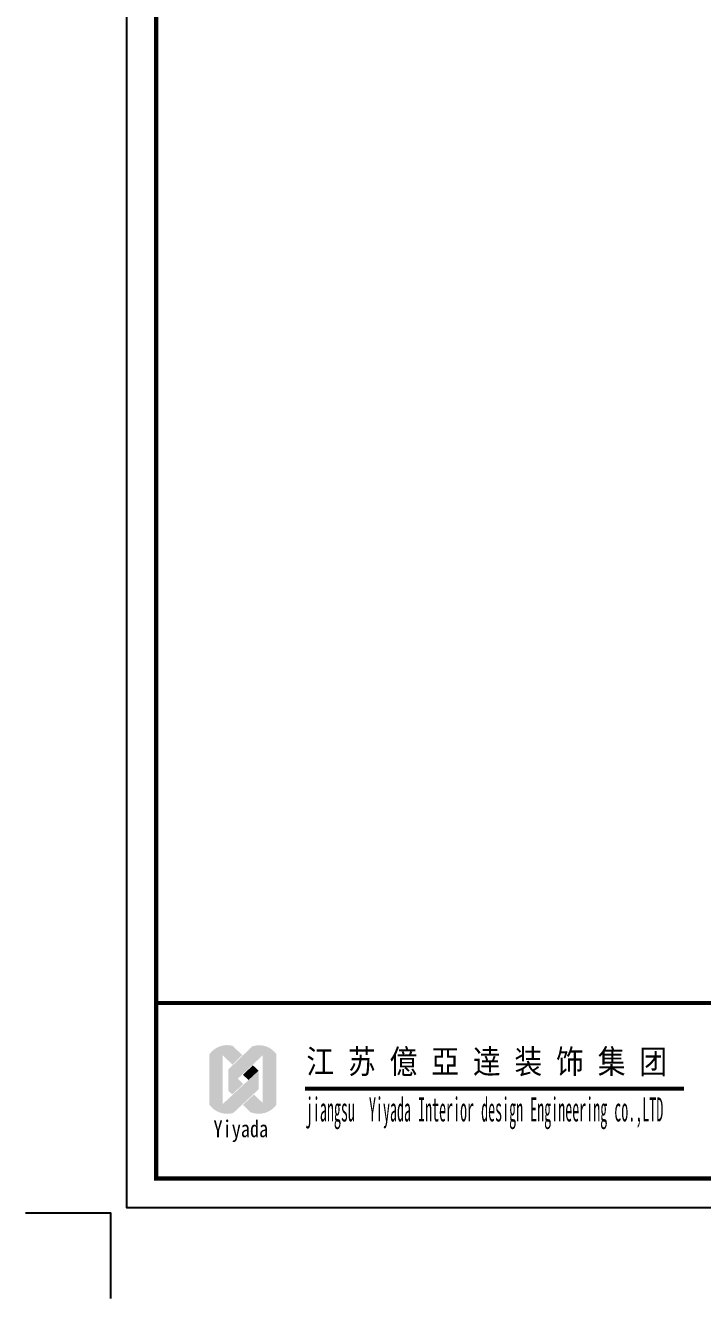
# Model space of a CAD drawing. Header units: millimetres. Extents: x -1705246 to 222838, y -3231245 to 126310.
# Drawn here: x 109539 to 120240, y 49895 to 70005 of the extents above; entities that cross this region are included whole.
import ezdxf

# ---------------------------------------------------------------- set-up
doc = ezdxf.new("R2010")
doc.units = ezdxf.units.MM
for name, color, linetype in [('0-01图框模板说明', 2, 'Continuous'), ('0-02图框细线', 136, 'Continuous'), ('06其他', 8, 'Continuous'), ('TK', 1, 'Continuous')]:
    doc.layers.add(name, color=color, linetype=linetype)
doc.layers.add('Z not print', color=8, linetype='Continuous', plot=False)
doc.styles.add('H1', font='')
doc.styles.get('H1').set_extended_font_data('SimSun')

# ---------------------------------------------------------------- blocks, each defined once
blk = doc.blocks.new('hgggg')
at = {"layer": '06其他', "linetype": 'ByBlock'}
h = blk.add_hatch(color=7, dxfattribs=at)
h.set_gradient(color1=(255, 241, 220), color2=(255, 110, 0), rotation=45, tint=1, name='HEMISPHERICAL')
h.paths.add_polyline_path([(3236.45, 404.6), (3236.45, 404.49, -0.16489), (3238.73, 404.49), (3240.42, 402.87), (3242.1, 404.5), (3240.44, 406.09, 0.313173)])
h = blk.add_hatch(color=16, dxfattribs=at)
h.set_gradient(color1=(127, 0, 0), color2=(204, 0, 0), rotation=135, tint=1, name='INVHEMISPHERICAL')
h.paths.add_polyline_path([(3239.73, 402.05), (3241.33, 400.45), (3245.63, 404.5, -0.337042), (3247.93, 404.67, 0.33371), (3243.79, 405.98)])
h = blk.add_hatch(color=1, dxfattribs=at)
h.set_gradient(color1=(255, 0, 0), color2=(255, 127, 0), tint=1, name='INVHEMISPHERICAL')
h.paths.add_polyline_path([(3247.93, 404.67, 0.339601), (3245.61, 404.49), (3245.61, 396.3, -0.318809), (3243.51, 394.73, 0.343219), (3247.93, 395.99)])
h = blk.add_hatch(color=20, dxfattribs=at)
h.set_gradient(color1=(255, 63, 0), color2=(253, 236, 196), tint=1, name='HEMISPHERICAL')
h.paths.add_polyline_path([(3236.45, 396.06, 0.322561), (3240.57, 394.61, -0.167756), (3238.73, 396.1), (3238.73, 404.49, 0.16489), (3236.45, 404.49)])
h = blk.add_hatch(color=11, dxfattribs=at)
h.set_gradient(color1=(254, 140, 88), color2=(97, 0, 2), rotation=45, tint=1, name='HEMISPHERICAL')
h.paths.add_polyline_path([(3242.22, 401.14), (3243.16, 400.23), (3244.88, 401.83), (3243.92, 402.75)])
h = blk.add_hatch(color=20, dxfattribs=at)
h.set_gradient(color1=(255, 63, 0), color2=(253, 236, 196), rotation=45, tint=1)
h.paths.add_polyline_path([(3238.73, 396.1, 0.167756), (3240.57, 394.61), (3244.88, 398.63), (3244.88, 401.83)])
h = blk.add_hatch(color=18, dxfattribs=at)
h.set_gradient(color1=(76, 0, 0), color2=(127, 0, 0), rotation=45, tint=1, name='CURVED')
h.paths.add_polyline_path([(3239.73, 402.05), (3239.73, 398.39), (3240.37, 397.77), (3242.25, 399.53)])
h = blk.add_hatch(color=16, dxfattribs=at)
h.set_gradient(color1=(127, 0, 0), color2=(204, 0, 0), rotation=45, tint=1, name='CURVED')
h.paths.add_polyline_path([(3245.61, 396.3), (3244.1, 397.75), (3242.21, 395.99), (3243.51, 394.73, 0.318809)])
at = {"layer": '0-01图框模板说明', "color": 2, "const_width": 0.724}
blk.add_lwpolyline([(3637.38, 670.41), (3637.38, 383.41), (3227.38, 383.41), (3227.38, 670.41)], close=True, dxfattribs=at)
blk.add_lwpolyline([(3637.38, 413.41), (3227.33, 413.41)], dxfattribs=at)
at = {"layer": '0-02图框细线'}
blk.add_lwpolyline([(3642.38, 675.41), (3642.38, 378.41), (3222.38, 378.41), (3222.38, 675.41)], close=True, dxfattribs=at)
at = {"layer": '0-02图框细线', "ltscale": 0.2, "const_width": 0.666}
blk.add_lwpolyline([(3252.82, 398.77), (3317.66, 398.77)], dxfattribs=at)
at = {"layer": 'Z not print', "color": 5}
blk.add_lwpolyline([(3219.62, 362.88), (3219.62, 377.48), (3205.02, 377.48)], dxfattribs=at)
at = {"layer": 'TK', "color": 150, "style": 'H1'}
for s, height, width, p in [('江 苏 億 亞 逹 装 饰 集 团', 4.0976, 0.85, (3253.05, 401.34)), ('jiangsu  Yiyada Interior design Engineering co.,LTD', 4.0976, 0.43, (3252.98, 393.15)), ('Yiyada ', 2.868, 0.8, (3237.17, 390.46))]:
    blk.add_text(s, height=height, dxfattribs=dict(at, width=width)).set_placement(p)

msp = doc.modelspace()

# ---------------------------------------------------------------- block references
at = {"layer": '0-02图框细线', "xscale": 92.39999999999418, "yscale": 92.39999999999418, "zscale": 92.39999999999999}
msp.add_blockref('hgggg', (-186604.2, 16364.9), dxfattribs=at)

doc.saveas('drawing.dxf')
